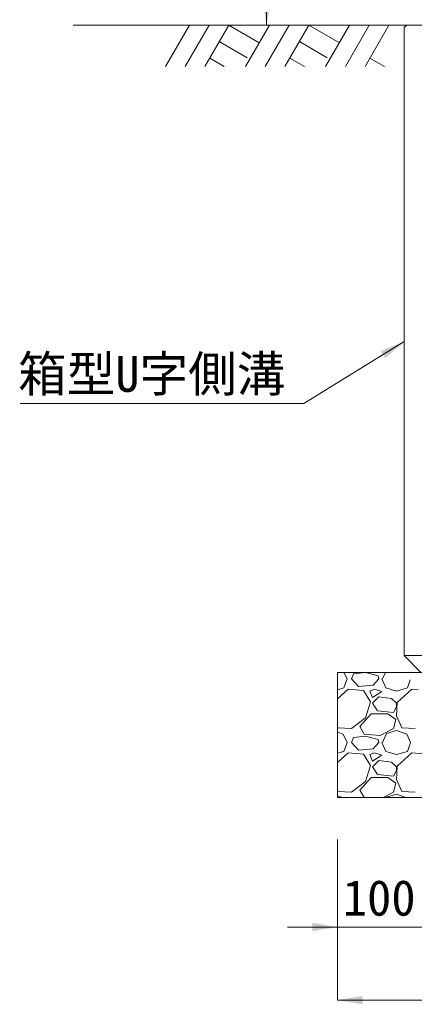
# Model space of a CAD drawing. Units: millimetres at full size; details may follow other scales. Extents: x 187207 to 255567, y 882048 to 905686.
# Drawn here: x 201088 to 201561, y 889593 to 890772 of the extents above; entities that cross this region are included whole.
import ezdxf
from ezdxf.enums import TextEntityAlignment as Align

# ---------------------------------------------------------------- set-up
doc = ezdxf.new("R2010")
doc.units = ezdxf.units.MM
doc.header["$LTSCALE"] = 20
for name, color, linetype, lineweight in [('0_2', 7, 'Continuous', 20), ('基礎材', 7, 'Continuous', 15), ('寸法線', 7, 'Continuous', 13), ('引出線', 4, 'Continuous', 13), ('箱型U字側溝', 2, 'Continuous', 9), ('ﾊｯﾁﾝｸﾞ', 7, 'Continuous', 5)]:
    doc.layers.add(name, color=color, linetype=linetype, lineweight=lineweight)
doc.styles.add('ＭＳ ゴシック', font='')
doc.styles.get('ＭＳ ゴシック').set_extended_font_data('MS Gothic')

# ---------------------------------------------------------------- blocks, each defined once
blk = doc.blocks.new('filled_arrow')
at = {"color": 0, "linetype": 'Continuous', "lineweight": -2}
blk.add_solid([(7.5, 1.25), (0, 0), (7.5, -1.25)], dxfattribs=at)

msp = doc.modelspace()

# ---------------------------------------------------------------- linework, layer by layer
at = {"layer": '0_2'}
msp.add_line((201552.37, 890765.37), (201152.37, 890765.37), dxfattribs=at)
at = {"layer": '基礎材'}
for p, q in [((201469.37, 889990.37), (202119.37, 889990.37)), ((201469.37, 889990.37), (201469.37, 889840.37)), ((201469.37, 889840.37), (202119.37, 889840.37))]:
    msp.add_line(p, q, dxfattribs=at)
at = {"layer": '寸法線'}
for p, q in [((201384.37, 890765.37), (201384.37, 891265.37)), ((201502.37, 890765.37), (201384.37, 890765.37)), ((201469.37, 889790.37), (201469.37, 889685.43)), ((201469.37, 889790.37), (201469.37, 889597.93)), ((201409.37, 889685.43), (201629.37, 889685.43)), ((202119.37, 889597.93), (201469.37, 889597.93))]:
    msp.add_line(p, q, dxfattribs=at)
at = {"layer": '引出線'}
msp.add_lwpolyline([(201549.37, 890386.37), (201429.16, 890312.09), (201089.16, 890312.09)], dxfattribs=at)
at = {"layer": '箱型U字側溝'}
msp.add_line((201549.37, 890010.37), (201969.37, 890010.37), dxfattribs=at)
at = {"layer": '箱型U字側溝', "lineweight": 13}
msp.add_lwpolyline([(201609.37, 890565.37), (201636.37, 890630.37), (201634.37, 890670.37), (201598.37, 890690.37), (201594.37, 890765.37), (201552.37, 890765.37), (201549.37, 890762.37), (201549.37, 890010.37), (201569.37, 889990.37), (201949.37, 889990.37), (201969.37, 890010.37), (201969.37, 890762.37), (201966.37, 890765.37), (201924.37, 890765.37), (201920.37, 890690.37), (201884.37, 890670.37), (201882.37, 890630.37), (201909.37, 890565.37), (201891.31, 890118.35)], dxfattribs=at)
at = {"layer": 'ﾊｯﾁﾝｸﾞ', "lineweight": 9}
for p, q in [((201291.81, 890765.37), (201263.17, 890715.75)), ((201315.44, 890765.37), (201286.79, 890715.75)), ((201339.06, 890765.37), (201310.41, 890715.75)), ((201339.06, 890765.37), (201375.63, 890744.26)), ((201387.81, 890765.37), (201359.17, 890715.75)), ((201411.44, 890765.37), (201382.79, 890715.75)), ((201435.06, 890765.37), (201406.41, 890715.75)), ((201435.06, 890765.37), (201471.62, 890744.26)), ((201483.81, 890765.37), (201455.16, 890715.75)), ((201507.43, 890765.37), (201478.79, 890715.75)), ((201531.06, 890765.37), (201502.41, 890715.75)), ((201327.64, 890745.59), (201361.05, 890726.3)), ((201423.63, 890745.59), (201457.05, 890726.3)), ((201316.21, 890725.8), (201333.63, 890715.75)), ((201412.21, 890725.8), (201429.63, 890715.75)), ((201508.21, 890725.8), (201525.63, 890715.75))]:
    msp.add_line(p, q, dxfattribs=at)
at = {"layer": 'ﾊｯﾁﾝｸﾞ'}
for p, q in [((201477.16, 889990.37), (201480.78, 889982.52)), ((201486.11, 889982.52), (201488.4, 889988.62)), ((201502.88, 889990.14), (201488.4, 889988.62)), ((201518.12, 889986.33), (201502.88, 889990.14)), ((201523.45, 889982.52), (201526.81, 889990.37)), ((201476.97, 889971.85), (201480.78, 889982.52)), ((201494.49, 889973.38), (201486.11, 889982.52)), ((201518.88, 889982.52), (201512.02, 889974.9)), ((201518.88, 889982.52), (201518.12, 889986.33)), ((201522.69, 889982.52), (201527.26, 889971.85)), ((201553.17, 889971.85), (201556.57, 889981.38)), ((201469.37, 889969.62), (201476.97, 889971.85)), ((201482.3, 889970.33), (201469.37, 889958.53)), ((201500.59, 889968.81), (201482.3, 889970.33)), ((201512.02, 889974.9), (201494.49, 889973.38)), ((201508.97, 889955.09), (201500.59, 889968.81)), ((201513.54, 889970.33), (201508.21, 889968.04)), ((201508.21, 889968.04), (201511.26, 889960.42)), ((201511.26, 889960.42), (201522.69, 889967.28)), ((201522.69, 889967.28), (201513.54, 889970.33)), ((201527.26, 889971.85), (201540.21, 889968.04)), ((201540.21, 889968.04), (201553.17, 889971.85)), ((201558.5, 889970.33), (201540.98, 889954.33)), ((201565.9, 889969.71), (201558.5, 889970.33)), ((201502.88, 889936.04), (201508.97, 889955.09)), ((201518.88, 889961.19), (201511.26, 889953.57)), ((201511.26, 889953.57), (201517.35, 889944.42)), ((201534.12, 889958.9), (201518.88, 889961.19)), ((201540.21, 889953.57), (201534.12, 889958.9)), ((201540.98, 889954.33), (201540.21, 889938.33)), ((201540.21, 889948.99), (201540.21, 889953.57)), ((201496.02, 889925.37), (201509.73, 889940.61)), ((201509.73, 889940.61), (201529.55, 889940.61)), ((201517.35, 889944.42), (201536.4, 889942.14)), ((201529.55, 889940.61), (201539.45, 889933.75)), ((201536.4, 889942.14), (201540.21, 889948.99)), ((201486.11, 889923.09), (201502.88, 889936.04)), ((201539.45, 889933.75), (201536.4, 889923.09)), ((201540.21, 889938.33), (201546.31, 889923.85)), ((201469.37, 889925.6), (201470.11, 889923.85)), ((201469.37, 889918.79), (201476.21, 889916.23)), ((201470.11, 889923.85), (201486.11, 889923.09)), ((201476.21, 889916.23), (201480.78, 889906.32)), ((201501.35, 889916.23), (201496.02, 889925.37)), ((201520.4, 889914.7), (201501.35, 889916.23)), ((201536.4, 889923.09), (201520.4, 889914.7)), ((201523.45, 889906.32), (201528.02, 889916.99)), ((201528.02, 889916.99), (201540.21, 889920.8)), ((201540.21, 889920.8), (201552.41, 889916.23)), ((201546.31, 889923.85), (201562.31, 889923.09)), ((201552.41, 889916.23), (201556.98, 889906.32)), ((201476.97, 889895.65), (201480.78, 889906.32)), ((201486.11, 889906.32), (201488.4, 889912.42)), ((201494.49, 889897.18), (201486.11, 889906.32)), ((201502.88, 889913.94), (201488.4, 889912.42)), ((201518.12, 889910.13), (201502.88, 889913.94)), ((201518.88, 889906.32), (201512.02, 889898.7)), ((201518.88, 889906.32), (201518.12, 889910.13)), ((201522.69, 889906.32), (201527.26, 889895.65)), ((201553.17, 889895.65), (201556.98, 889906.32)), ((201469.37, 889893.42), (201476.97, 889895.65)), ((201482.3, 889894.13), (201469.37, 889882.33)), ((201500.59, 889892.61), (201482.3, 889894.13)), ((201512.02, 889898.7), (201494.49, 889897.18)), ((201508.97, 889878.89), (201500.59, 889892.61)), ((201513.54, 889894.13), (201508.21, 889891.84)), ((201522.69, 889891.08), (201513.54, 889894.13)), ((201527.26, 889895.65), (201540.21, 889891.84)), ((201540.21, 889891.84), (201553.17, 889895.65)), ((201558.5, 889894.13), (201540.98, 889878.13)), ((201576.79, 889892.61), (201558.5, 889894.13)), ((201508.21, 889891.84), (201511.26, 889884.22)), ((201511.26, 889884.22), (201522.69, 889891.08)), ((201518.88, 889884.99), (201511.26, 889877.37)), ((201534.12, 889882.7), (201518.88, 889884.99)), ((201540.21, 889877.37), (201534.12, 889882.7)), ((201502.88, 889859.84), (201508.97, 889878.89)), ((201511.26, 889877.37), (201517.35, 889868.22)), ((201536.4, 889865.94), (201540.21, 889872.79)), ((201540.98, 889878.13), (201540.21, 889862.13)), ((201540.21, 889872.79), (201540.21, 889877.37)), ((201486.11, 889846.89), (201502.88, 889859.84)), ((201496.02, 889849.17), (201509.73, 889864.41)), ((201509.73, 889864.41), (201529.55, 889864.41)), ((201517.35, 889868.22), (201536.4, 889865.94)), ((201529.55, 889864.41), (201539.45, 889857.55)), ((201539.45, 889857.55), (201536.4, 889846.89)), ((201540.21, 889862.13), (201546.31, 889847.65)), ((201469.37, 889849.4), (201470.11, 889847.65)), ((201470.11, 889847.65), (201486.11, 889846.89)), ((201501.15, 889840.37), (201496.02, 889849.17)), ((201536.4, 889846.89), (201523.97, 889840.37)), ((201546.31, 889847.65), (201562.31, 889846.89)), ((201469.37, 889842.59), (201475.29, 889840.37)), ((201527.84, 889840.37), (201528.02, 889840.79)), ((201528.02, 889840.79), (201540.21, 889844.6)), ((201540.21, 889844.6), (201551.49, 889840.37))]:
    msp.add_line(p, q, dxfattribs=at)

# ---------------------------------------------------------------- block references
at = {"layer": '寸法線', "xscale": 4, "yscale": 4}
for p, rotation in [((201384.37, 890765.37), 90), ((201469.37, 889685.43), 180)]:
    msp.add_blockref('filled_arrow', p, dxfattribs=dict(at, rotation=rotation))
msp.add_blockref('filled_arrow', (201469.37, 889597.93), dxfattribs=at)
at = {"layer": '引出線', "xscale": 4, "yscale": 4, "rotation": 211.7}
msp.add_blockref('filled_arrow', (201549.37, 890386.37), dxfattribs=at)

# ---------------------------------------------------------------- texts
at = {"layer": '寸法線', "style": 'ＭＳ ゴシック'}
msp.add_text('100', height=42.72, dxfattribs=at).set_placement((201519.37, 889720.43), align=Align.MIDDLE_CENTER)
at = {"layer": '引出線', "style": 'ＭＳ ゴシック'}
msp.add_text('箱型U字側溝', height=42.72, dxfattribs=at).set_placement((201246.66, 890369.06), align=Align.TOP_CENTER)

doc.saveas('drawing.dxf')
